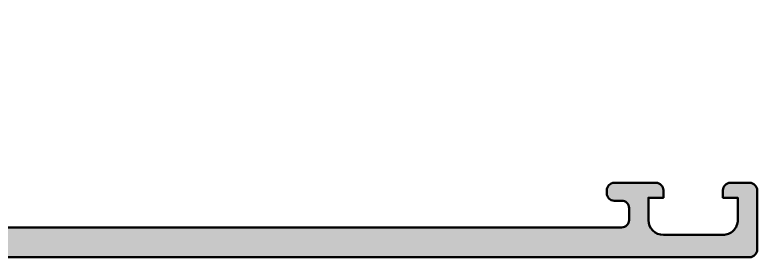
# Model space of a CAD drawing. Extents: x 0 to 115, y 0 to 90.
# Drawn here: x 65.15 to 115, y 0 to 16.3 of the extents above; entities that cross this region are included whole.
import ezdxf

# ---------------------------------------------------------------- set-up
doc = ezdxf.new("R2010")
doc.units = 0
doc.layers.add('0S-Alu contour', color=7, linetype='Continuous', lineweight=50)
doc.layers.add('0S-Alu hatch', color=252, linetype='Continuous', lineweight=25)

# ---------------------------------------------------------------- blocks, each defined once
blk = doc.blocks.new('462590__4C46F3FE_B0D5_4509_83B2_9BEC58FC77A6_')
at = {"layer": '0S-Alu hatch'}
h = blk.add_hatch(color=256, dxfattribs=at)
edge = h.paths.add_edge_path()
edge.add_line((64.09999927007784, 1.999999999999998), (58.02875222008996, 2.433660503570563))
edge.add_ellipse((58.10000037836213, 3.431119503563675), major_axis=(-1.000000378362146, 0), ratio=1, start_angle=8.537736391645012e-06, end_angle=85.91432110671963, ccw=False)
edge.add_line((57.09999999999999, 3.431119354686194), (57.09999927007785, 10.1))
edge.add_ellipse((57.60000051613373, 10.09999890522808), major_axis=(-0.5000012460570792, 0), ratio=1, start_angle=270.0000591444224, end_angle=359.999874550462, ccw=False)
edge.add_line((57.59999999999999, 10.60000015128489), (58.49999927007786, 10.6))
edge.add_arc((58.49999999999999, 11.10000015128489), 0.5000000000000018, 269.9999163571098, 360)
edge.add_line((58.99999999999999, 11.10000015128489), (58.99999927007785, 12.50000000000002))
edge.add_ellipse((59.07883730821915, 12.76752101531992), major_axis=(-0.2788959122966102, 0), ratio=1, start_angle=-1.1645299000734894, end_angle=73.579834524734, ccw=False)
edge.add_line((58.79999899999997, 12.7731891512764), (58.79999827007785, 13.22678299999147))
edge.add_ellipse((59.07886817948583, 13.23244226912586), major_axis=(-0.2789273269157158, 0), ratio=1, start_angle=-73.57528143294257, end_angle=1.162576973642615, ccw=False)
edge.add_line((58.99999999999998, 13.49998715127638), (58.99999927007785, 15.37999800000001))
edge.add_arc((58.69999999999999, 15.3799981512849), 0.2999999999999971, 359.9999711101367, 450)
edge.add_line((58.69999999999999, 15.67999815128489), (57.72002495103507, 15.679998))
edge.add_arc((57.72002568095721, 15.37999815128489), 0.3000000000000025, 90.00013940493072, 180)
edge.add_line((57.4200256809572, 15.37999815128489), (57.42002495103506, 12.62))
edge.add_ellipse((57.30002619708657, 12.61999890523728), major_axis=(-0.1199987539534875, 0), ratio=1, start_angle=89.99975356382032, end_angle=180.0005227158989, ccw=False)
edge.add_line((57.3000256809572, 12.5000001512849), (52.99999927007791, 12.49999999999999))
edge.add_ellipse((53.00000025826094, 13.00000025825993), major_axis=(-0.5000002582609162, 0), ratio=1, start_angle=1.2253957095254009e-05, end_angle=89.99988676262433, ccw=False)
edge.add_line((52.50000000000004, 13.00000015128484), (52.49999927007801, 13.70000000000008))
edge.add_line((52.49999927007801, 13.70000000000008), (53.88149472770031, 16.09282032302754))
edge.add_arc((53.76188021535181, 16.1618803666366), 0.1381197846482755, 329.9997942543764, 455.6225775508021)
edge.add_arc((54.23822324117366, 11.32339128943759), 4.999999999999454, 95.62257755079135, 160.0499003679463)
edge.add_ellipse((49.06827747940504, 13.20000015128473), major_axis=(-0.4999999999998638, 0), ratio=1, start_angle=90, end_angle=160.0499003679443, ccw=False)
edge.add_line((49.06827747940504, 12.70000015128486), (44.93172179067283, 12.69999999999997))
edge.add_ellipse((44.93172286825109, 13.20000041769018), major_axis=(-0.5000004176913654, 0), ratio=1, start_angle=19.950114734894385, end_angle=89.99987651873028, ccw=False)
edge.add_arc((39.76177675882643, 11.32339128943797), 4.99999999999907, 19.95009963205469, 84.37742244920975)
edge.add_arc((40.23811978464816, 16.1618803666366), 0.138119784648277, 84.37742244920695, 210.00000000002)
edge.add_line((40.11850454237753, 16.09282047431242), (41.49999927007772, 13.70000000000004))
edge.add_line((41.49999927007772, 13.70000000000004), (41.49999927007779, 12.99999999999995))
edge.add_ellipse((41.00000051613199, 12.99999890523162), major_axis=(-0.4999987539470018, 0), ratio=1, start_angle=89.99994085547672, end_angle=180.000125449538, ccw=False)
edge.add_line((40.99999999999994, 12.50000015128488), (36.6999735891207, 12.5))
edge.add_ellipse((36.69997457730838, 12.62000025826154), major_axis=(-0.1200002582656046, 0), ratio=1, start_angle=5.107678987315012e-05, end_angle=89.9995281761573, ccw=False)
edge.add_line((36.57997431904282, 12.62000015128491), (36.57997358912068, 15.379998))
edge.add_arc((36.27997431904281, 15.3799981512849), 0.3000000000000114, 359.9999711101367, 449.9999999999986)
edge.add_line((36.27997431904282, 15.67999815128491), (35.2999992700779, 15.67999800000001))
edge.add_arc((35.30000000000003, 15.3799981512849), 0.3000000000000025, 90.00013940492939, 180)
edge.add_line((35.00000000000003, 15.37999815128491), (34.99999927007789, 13.49998699999149))
edge.add_ellipse((34.9211337662862, 13.2324440828782), major_axis=(-0.2789246855081249, 0), ratio=1, start_angle=178.8370704464279, end_angle=253.5756945011981, ccw=False)
edge.add_line((35.20000100000003, 13.22678315127639), (35.20000027007789, 12.7731889999915))
edge.add_ellipse((34.9211646370423, 12.76751920183788), major_axis=(-0.2788932714524706, 0), ratio=1, start_angle=106.41975240226569, end_angle=181.1648824805631, ccw=False)
edge.add_line((35, 12.50000015128486), (34.99999927007786, 11.10000000000001))
edge.add_arc((35.49999999999997, 11.10000015128489), 0.4999999999999787, 180.0000173297123, 269.9999999999984)
edge.add_line((35.49999999999996, 10.60000015128491), (36.39999927007786, 10.60000000000001))
edge.add_ellipse((36.40000025825801, 10.10000025825899), major_axis=(-0.4999997417419961, 0), ratio=1, start_angle=179.999987746043, end_angle=270.0001132371614, ccw=False)
edge.add_line((36.89999999999999, 10.10000015128491), (36.89999927007785, 3.431119203401317))
edge.add_ellipse((35.90000063117677, 3.431118035204107), major_axis=(-0.9999986389017651, 0), ratio=1, start_angle=94.085586094402, end_angle=180.0000669328046, ccw=False)
edge.add_line((35.97124704998791, 2.43366065485547), (29.89999927007783, 2.000000000000012))
edge.add_line((29.89999927007783, 2.000000000000012), (9.099999999999952, 1.999999999999999))
edge.add_ellipse((9.100000988183043, 2.500000258259947), major_axis=(-0.5000002582609251, 0), ratio=1, start_angle=1.2253957095254009e-05, end_angle=89.9998867626175, ccw=False)
edge.add_line((8.60000072992213, 2.500000151284898), (8.599999999999994, 3.299999999999996))
edge.add_ellipse((9.100001246055866, 3.299998905228085), major_axis=(-0.5000012460570721, 0), ratio=1, start_angle=270.00005914442215, end_angle=359.999874550462, ccw=False)
edge.add_line((9.100000729922131, 3.800000151284891), (9.599999999999994, 3.799999999999998))
edge.add_arc((9.600000729922131, 4.300000151284891), 0.4999999999999983, 269.9999163571097, 360)
edge.add_line((10.10000072992213, 4.300000151284891), (10.09999999999999, 4.499999999999994))
edge.add_arc((9.600000729922128, 4.500000151284892), 0.5000000000000018, 359.9999826492693, 449.9999999999996)
edge.add_line((9.600000729922131, 5.000000151284893), (6.799999999999985, 4.999999999999999))
edge.add_arc((6.800000729922119, 4.500000151284892), 0.5000000000000009, 90.00008364294067, 180)
edge.add_line((6.300000729922119, 4.500000151284891), (6.299999999999982, 4))
edge.add_line((6.299999999999982, 4), (7.299999999999982, 4))
edge.add_line((7.299999999999982, 4), (7.299999999999982, 2.500000000000002))
edge.add_ellipse((6.300001246054585, 2.499998905230756), major_axis=(-0.9999987539459965, 0), ratio=1, start_angle=89.99997042775118, end_angle=180.0000627218637, ccw=False)
edge.add_line((6.300000729922118, 1.500000151284893), (2.299999999999983, 1.499999999999998))
edge.add_ellipse((2.300000988182316, 2.500000258259714), major_axis=(-1.000000258260203, 0), ratio=1, start_angle=6.156649305921746e-06, end_angle=89.99994338133769, ccw=False)
edge.add_line((1.300000729922117, 2.500000151284894), (1.299999999999982, 3.999999999999998))
edge.add_line((1.299999999999982, 3.999999999999998), (2.299999999999982, 3.999999999999999))
edge.add_line((2.299999999999982, 3.999999999999999), (2.299999999999982, 4.5))
edge.add_arc((1.800000729922119, 4.500000151284893), 0.499999999999999, 359.9999826492693, 450)
edge.add_line((1.800000729922118, 5.000000151284893), (0.4999999999999723, 5))
edge.add_arc((0.5000007299221072, 4.500000151284893), 0.5, 90.00008364294072, 180)
edge.add_line((7.299221072e-07, 4.500000151284893), (-2.84e-14, 0.5))
edge.add_arc((0.5000007299221068, 0.500000151284894), 0.5, 180.0000173297123, 270)
edge.add_line((0.5000007299221066, 1.512848939e-07), (114.4999992700778, -1.42e-14))
edge.add_arc((114.5, 0.5000001512848798), 0.5, 269.9999163571098, 360)
edge.add_line((115, 0.5000001512848798), (114.9999992700778, 4.499999999999985))
edge.add_arc((114.5, 4.500000151284886), 0.5, 359.9999826492693, 449.9999999999968)
edge.add_line((114.5, 5.000000151284886), (113.1999992700778, 4.999999999999984))
edge.add_arc((113.2, 4.50000015128487), 0.500000000000008, 90.0000836429424, 180)
edge.add_line((112.7, 4.500000151284858), (112.6999992700778, 3.999999999999984))
edge.add_line((112.6999992700778, 3.999999999999984), (113.6999992700778, 3.999999999999984))
edge.add_line((113.6999992700778, 3.999999999999984), (113.6999992700779, 2.499999999999989))
edge.add_ellipse((112.7000005161324, 2.499998905230766), major_axis=(-0.9999987539460045, 0), ratio=1, start_angle=89.99997042774908, end_angle=180.0000627218637, ccw=False)
edge.add_line((112.6999999999999, 1.50000015128489), (108.6999992700779, 1.499999999999984))
edge.add_ellipse((108.7000002582602, 2.500000258259707), major_axis=(-1.000000258260211, 0), ratio=1, start_angle=6.156649305921746e-06, end_angle=89.99994338133911, ccw=False)
edge.add_line((107.7, 2.500000151284867), (107.6999992700778, 3.999999999999985))
edge.add_line((107.6999992700778, 3.999999999999985), (108.6999992700778, 3.999999999999985))
edge.add_line((108.6999992700778, 3.999999999999985), (108.6999992700778, 4.499999999999983))
edge.add_arc((108.2, 4.500000151284878), 0.5, 359.9999826492693, 450)
edge.add_line((108.2, 5.000000151284878), (105.3999992700778, 4.999999999999984))
edge.add_arc((105.3999999999999, 4.500000151284881), 0.4999999999999974, 90.0000836429375, 180)
edge.add_line((104.8999999999999, 4.500000151284895), (104.8999992700778, 4.299999999999991))
edge.add_arc((105.4, 4.300000151284889), 0.5, 180.0000173297123, 270.0000000000017)
edge.add_line((105.4, 3.800000151284889), (105.8999992700778, 3.799999999999984))
edge.add_ellipse((105.9000002582579, 3.300000258258938), major_axis=(-0.4999997417420232, 0), ratio=1, start_angle=179.999987746043, end_angle=270.0001132371606, ccw=False)
edge.add_line((106.3999999999999, 3.300000151284867), (106.3999992700778, 2.499999999999986))
edge.add_ellipse((105.900000516132, 2.499998905231638), major_axis=(-0.4999987539470445, 0), ratio=1, start_angle=89.9999408554815, end_angle=180.000125449538, ccw=False)
edge.add_line((105.9, 2.000000151284866), (64.09999927007784, 1.999999999999998))
edge = h.paths.add_edge_path()
edge.add_line((38.89999927007784, 10.90000000000001), (55.09999927007785, 10.89999999999999))
edge.add_ellipse((55.09999999999998, 10.40000015128489), major_axis=(-0.5, 0), ratio=1, start_angle=179.9999826492693, end_angle=270.00008364294075, ccw=False)
edge.add_line((55.59999927007785, 10.4), (55.59999999999998, 2.200000151284873))
edge.add_ellipse((55.09999999999998, 2.200000151284874), major_axis=(-0.5, 0), ratio=1, start_angle=89.9999163571099, end_angle=180, ccw=False)
edge.add_line((55.09999927007785, 1.69999999999998), (38.89999999999998, 1.700000151284888))
edge.add_ellipse((38.89999999999998, 2.200000151284888), major_axis=(-0.5, 0), ratio=1, start_angle=1.732971230694602e-05, end_angle=90, ccw=False)
edge.add_line((38.39999927007784, 2.199999999999993), (38.39999999999998, 10.4000001512849))
edge.add_ellipse((38.89999999999998, 10.4000001512849), major_axis=(-0.5, 0), ratio=1, start_angle=270.00008364294075, end_angle=360, ccw=False)
at = {"layer": '0S-Alu contour', "color": 7}
for points in [[(40.11850454237753, 16.09282047431242), (41.49999927007772, 13.70000000000004), (41.49999927007779, 12.99999999999995)], [(52.50000000000004, 13.00000015128484), (52.49999927007801, 13.70000000000008), (53.88149472770031, 16.09282032302754)], [(36.27997431904282, 15.67999815128491), (35.2999992700779, 15.67999800000001)], [(58.69999999999999, 15.67999815128489), (57.72002495103507, 15.679998)], [(35.00000000000003, 15.37999815128491), (34.99999927007789, 13.49998699999149)], [(36.57997431904282, 12.62000015128491), (36.57997358912068, 15.379998)], [(57.4200256809572, 15.37999815128489), (57.42002495103506, 12.62)], [(58.99999999999998, 13.49998715127638), (58.99999927007785, 15.37999800000001)], [(35.20000100000003, 13.22678315127639), (35.20000027007789, 12.7731889999915)], [(58.79999899999997, 12.7731891512764), (58.79999827007785, 13.22678299999147)], [(35, 12.50000015128486), (34.99999927007786, 11.10000000000001)], [(40.99999999999994, 12.50000015128488), (36.6999735891207, 12.5)], [(49.06827747940504, 12.70000015128486), (44.93172179067283, 12.69999999999997)], [(57.3000256809572, 12.5000001512849), (52.99999927007791, 12.49999999999999)], [(58.99999999999999, 11.10000015128489), (58.99999927007785, 12.50000000000002)], [(35.49999999999996, 10.60000015128491), (36.39999927007786, 10.60000000000001)], [(38.89999927007784, 10.90000000000001), (55.09999927007785, 10.89999999999999)], [(57.59999999999999, 10.60000015128489), (58.49999927007786, 10.6)], [(36.89999999999999, 10.10000015128491), (36.89999927007785, 3.431119203401317)], [(38.39999927007784, 2.199999999999993), (38.39999999999998, 10.4000001512849)], [(55.59999927007785, 10.4), (55.59999999999998, 2.200000151284874)], [(57.09999999999999, 3.431119354686194), (57.09999927007785, 10.1)], [(1.800000729922118, 5.000000151284893), (0.4999999999999723, 5)], [(9.600000729922131, 5.000000151284893), (6.799999999999985, 4.999999999999999)], [(108.2, 5.000000151284878), (105.3999992700778, 4.999999999999984)], [(114.5, 5.000000151284886), (113.1999992700778, 4.999999999999984)], [(7.299221072e-07, 4.500000151284893), (-2.84e-14, 0.5)], [(1.300000729922117, 2.500000151284894), (1.299999999999982, 3.999999999999998), (2.299999999999982, 3.999999999999999), (2.299999999999982, 4.5)], [(6.300000729922119, 4.500000151284891), (6.299999999999982, 4), (7.299999999999982, 4), (7.299999999999982, 2.500000000000002)], [(10.10000072992213, 4.300000151284891), (10.09999999999999, 4.499999999999994)], [(104.8999999999999, 4.500000151284895), (104.8999992700778, 4.299999999999991)], [(107.7, 2.500000151284867), (107.6999992700778, 3.999999999999985), (108.6999992700778, 3.999999999999985), (108.6999992700778, 4.499999999999983)], [(112.7, 4.500000151284858), (112.6999992700778, 3.999999999999984), (113.6999992700778, 3.999999999999984), (113.6999992700779, 2.499999999999989)], [(115, 0.5000001512848798), (114.9999992700778, 4.499999999999985)], [(9.100000729922131, 3.800000151284891), (9.599999999999994, 3.799999999999998)], [(105.4, 3.800000151284889), (105.8999992700778, 3.799999999999984)], [(8.60000072992213, 2.500000151284898), (8.599999999999994, 3.299999999999996)], [(106.3999999999999, 3.300000151284867), (106.3999992700778, 2.499999999999986)], [(35.97124704998791, 2.43366065485547), (29.89999927007783, 2.000000000000012), (9.099999999999952, 1.999999999999999)], [(64.09999927007784, 1.999999999999998), (58.02875222008996, 2.433660503570563)], [(105.9, 2.000000151284866), (64.09999927007784, 1.999999999999998)], [(6.300000729922118, 1.500000151284893), (2.299999999999983, 1.499999999999998)], [(55.09999927007785, 1.69999999999998), (38.89999999999998, 1.700000151284888)], [(112.6999999999999, 1.50000015128489), (108.6999992700779, 1.499999999999984)], [(0.5000007299221066, 1.512848939e-07), (114.4999992700778, -1.42e-14)]]:
    blk.add_lwpolyline(points, dxfattribs=at)
for centre, radius, start, end in [((40.23811978464816, 16.1618803666366), 0.138119784648277, 84.37742244920695, 210.00000000002), ((39.76177675882643, 11.32339128943797), 4.99999999999907, 19.95009963205469, 84.37742244920975), ((54.23822324117366, 11.32339128943759), 4.999999999999454, 95.62257755079135, 160.0499003679463), ((53.76188021535181, 16.1618803666366), 0.1381197846482755, 329.9997942543764, 95.62257755080215), ((35.30000000000003, 15.3799981512849), 0.3000000000000025, 90.00013940492939, 180), ((36.27997431904281, 15.3799981512849), 0.3000000000000114, 359.9999711101367, 89.99999999999864), ((57.72002568095721, 15.37999815128489), 0.3000000000000025, 90.00013940493072, 180), ((58.69999999999999, 15.3799981512849), 0.2999999999999971, 359.9999711101367, 90), ((35.49999999999997, 11.10000015128489), 0.4999999999999787, 180.0000173297123, 269.9999999999984), ((58.49999999999999, 11.10000015128489), 0.5000000000000018, 269.9999163571098, 0), ((0.5000007299221072, 4.500000151284893), 0.5, 90.00008364294072, 180), ((1.800000729922119, 4.500000151284893), 0.499999999999999, 359.9999826492693, 90.0000000000001), ((6.800000729922119, 4.500000151284892), 0.5000000000000009, 90.00008364294067, 180), ((9.600000729922128, 4.500000151284892), 0.5000000000000018, 359.9999826492693, 89.99999999999959), ((105.3999999999999, 4.500000151284881), 0.4999999999999974, 90.0000836429375, 180), ((108.2, 4.500000151284878), 0.5, 359.9999826492693, 90), ((113.2, 4.50000015128487), 0.500000000000008, 90.0000836429424, 180), ((114.5, 4.500000151284886), 0.5, 359.9999826492693, 89.99999999999675), ((9.600000729922131, 4.300000151284891), 0.4999999999999983, 269.9999163571097, 0), ((105.4, 4.300000151284889), 0.5, 180.0000173297123, 270.0000000000017), ((0.5000007299221068, 0.500000151284894), 0.5, 180.0000173297123, 270), ((114.5, 0.5000001512848798), 0.5, 269.9999163571098, 0)]:
    blk.add_arc(centre, radius, start, end, dxfattribs=at)
at = {"layer": '0S-Alu contour', "color": 7, "extrusion": (0, 0, -1)}
for centre, radius, start, end in [((-34.9211337662862, 13.2324440828782), 0.2789246855081249, 106.4243054988019, 181.1629295535721), ((-59.07886817948583, 13.23244226912586), 0.2789273269157158, 358.8374230263574, 73.57528143294259), ((-41.00000051613199, 12.99999890523162), 0.4999987539470018, 179.999874550462, 270.0000591445233), ((-44.93172286825109, 13.20000041769018), 0.5000004176913654, 270.0001234812698, 340.0498852651056), ((-49.06827747940504, 13.20000015128473), 0.4999999999998638, 199.9500996320558, 270), ((-53.00000025826094, 13.00000025825993), 0.5000002582609162, 270.0001132373757, 359.9999877460429), ((-34.9211646370423, 12.76751920183788), 0.2788932714524706, 178.8351175194369, 253.5802475977343), ((-36.69997457730838, 12.62000025826154), 0.1200002582656046, 270.0004718238427, 359.9999489232101), ((-57.30002619708657, 12.61999890523728), 0.1199987539534875, 179.9994772841011, 270.0002464361797), ((-59.07883730821915, 12.76752101531992), 0.2788959122966102, 286.420165475266, 1.16452990007339), ((-36.40000025825801, 10.10000025825899), 0.4999997417419961, 89.99988676283861, 180.0000122539571), ((-38.89999999999998, 10.4000001512849), 0.5, 0, 89.99991635705926), ((-55.09999999999998, 10.40000015128489), 0.5, 89.99991635705926, 180.0000173507308), ((-57.60000051613373, 10.09999890522808), 0.5000012460570792, 0.0001254495380173, 89.99994085557763), ((-9.100001246055866, 3.299998905228085), 0.5000012460570721, 0.0001254495380173, 89.99994085557785), ((-105.9000002582579, 3.300000258258938), 0.4999997417420232, 89.99988676283944, 180.0000122539571), ((-35.90000063117677, 3.431118035204107), 0.9999986389017651, 179.9999330671954, 265.914413905598), ((-58.10000037836213, 3.431119503563675), 1.000000378362146, 274.0856788932804, 359.9999914622636), ((-2.300000988182316, 2.500000258259714), 1.000000258260203, 270.0000566186624, 359.9999938433507), ((-6.300001246054585, 2.499998905230756), 0.9999987539459965, 179.9999372781363, 270.0000295722489), ((-9.100000988183043, 2.500000258259947), 0.5000002582609251, 270.0001132373825, 359.9999877460429), ((-105.900000516132, 2.499998905231638), 0.4999987539470445, 179.999874550462, 270.0000591445185), ((-108.7000002582602, 2.500000258259707), 1.000000258260211, 270.0000566186609, 359.9999938433507), ((-112.7000005161324, 2.499998905230766), 0.9999987539460045, 179.9999372781363, 270.0000295722509), ((-38.89999999999998, 2.200000151284888), 0.5, 270, 359.9999826702877), ((-55.09999999999998, 2.200000151284874), 0.5, 180, 270.0000836428901)]:
    blk.add_arc(centre, radius, start, end, dxfattribs=at)
blk = doc.blocks.new('442490__1753ADB1_7DC2_4D7A_8C20_FB16429C248B_')
at = {"layer": '0S-Alu contour', "color": 7}
blk.add_blockref('462590__4C46F3FE_B0D5_4509_83B2_9BEC58FC77A6_', (0, 0), dxfattribs=at)

msp = doc.modelspace()

# ---------------------------------------------------------------- block references
at = {"layer": '0S-Alu contour', "color": 7}
msp.add_blockref('442490__1753ADB1_7DC2_4D7A_8C20_FB16429C248B_', (0, 0), dxfattribs=at)

doc.saveas('drawing.dxf')
